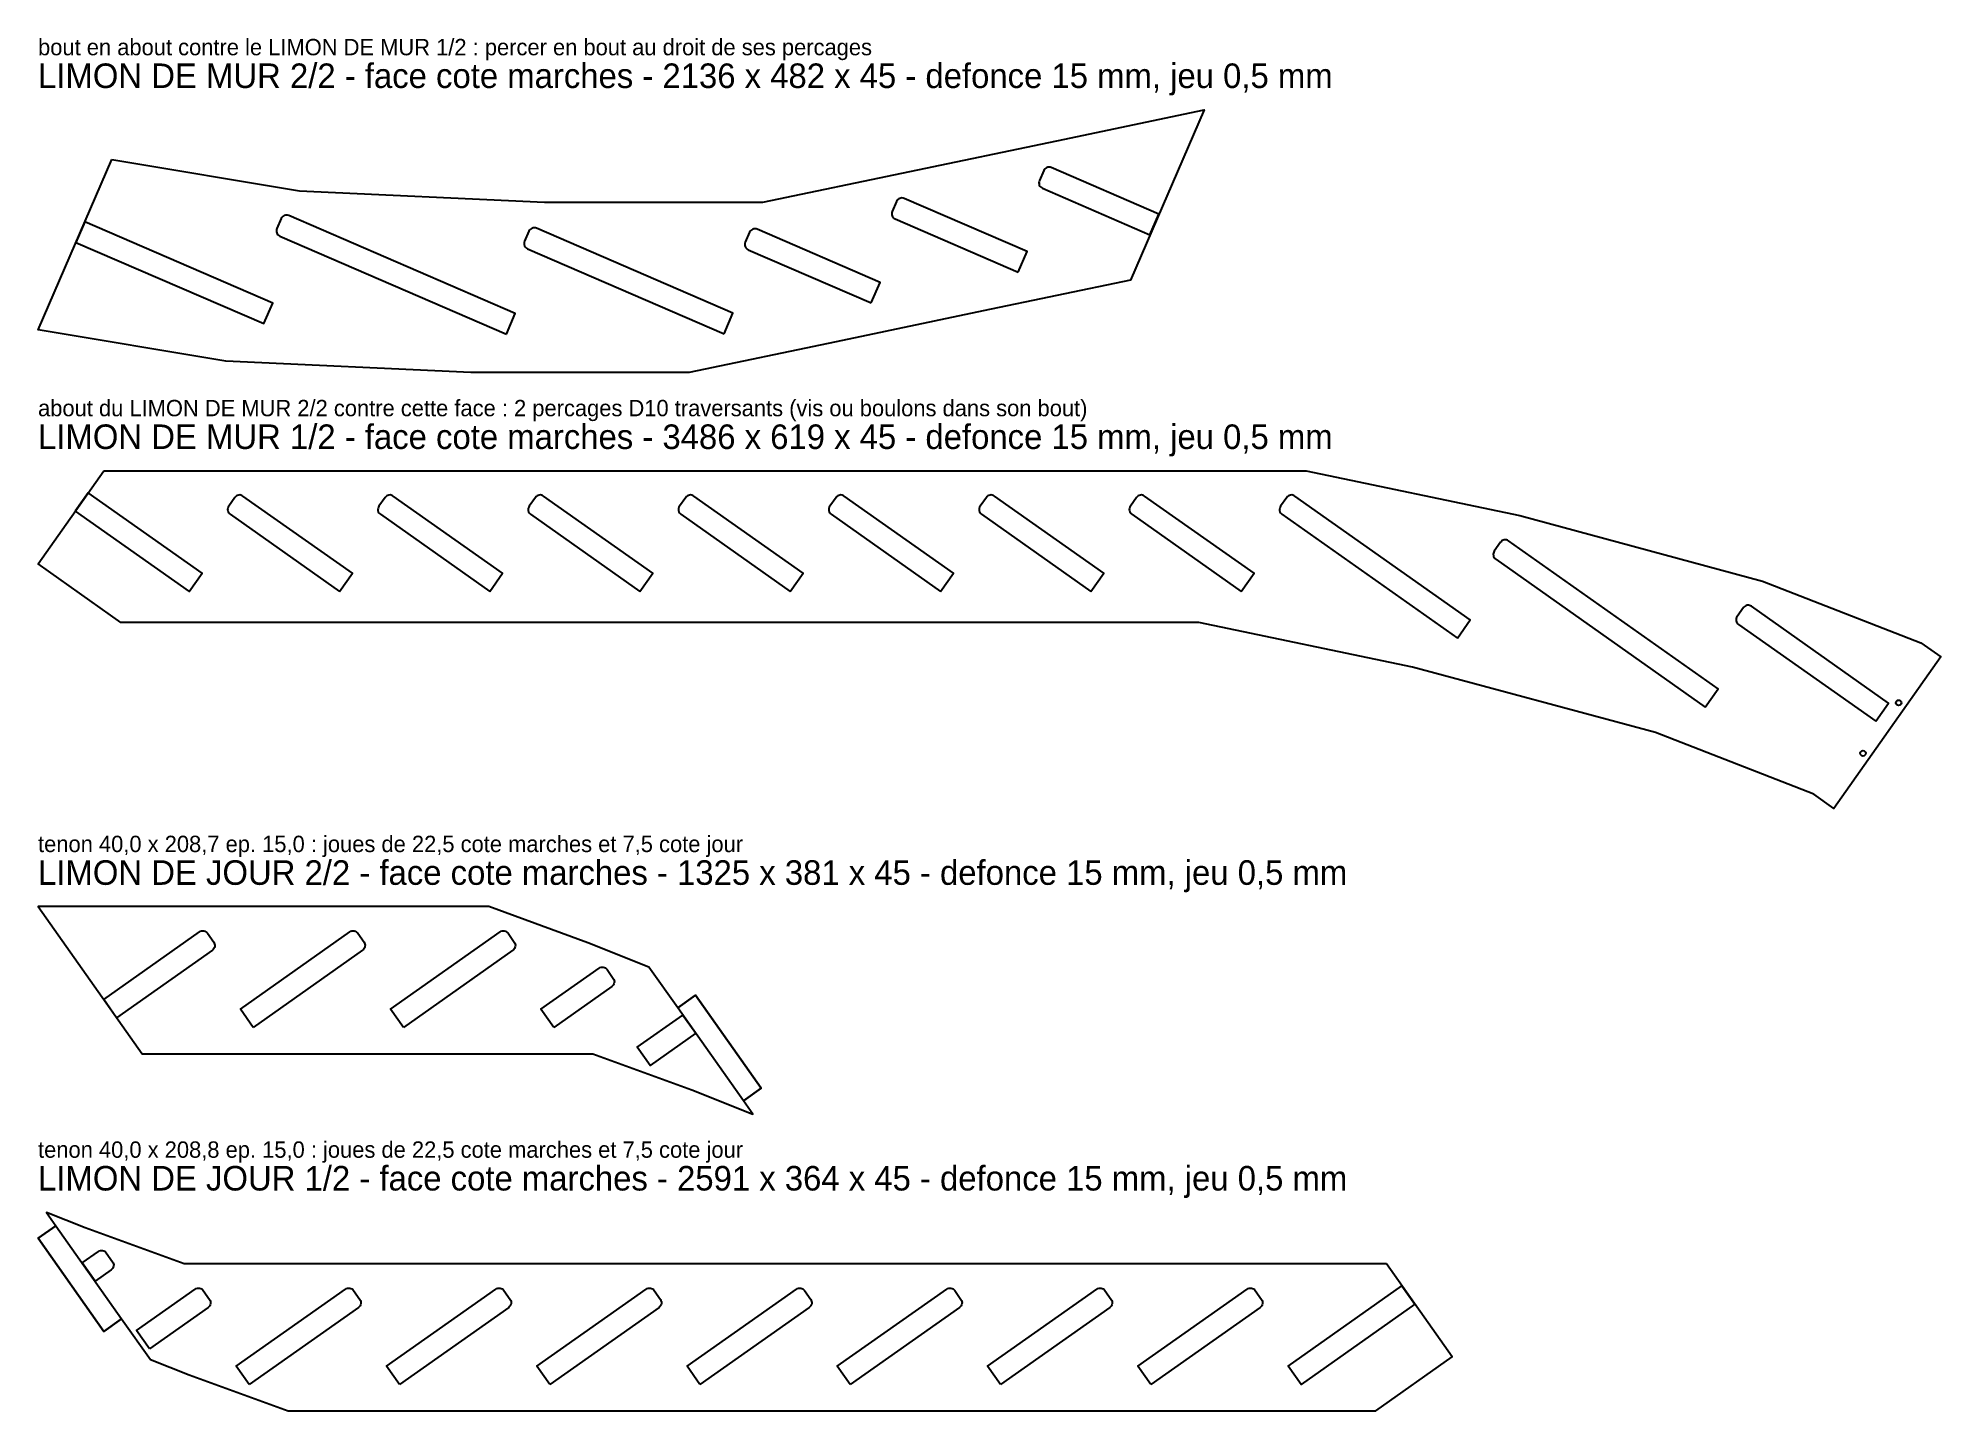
# Model space of a CAD drawing. Header units: millimetres. Extents: x 0 to 3485, y 0 to 2516.
import ezdxf

# ---------------------------------------------------------------- set-up
doc = ezdxf.new("R2010")
doc.units = ezdxf.units.MM
for name, color, linetype in [('DECOUPE', 7, 'CONTINUOUS'), ('DEFONCE', 1, 'CONTINUOUS'), ('PERCAGE', 30, 'CONTINUOUS'), ('TENON', 6, 'CONTINUOUS'), ('TEXTE', 3, 'CONTINUOUS')]:
    doc.layers.add(name, color=color, linetype=linetype)

msp = doc.modelspace()

# ---------------------------------------------------------------- linework, layer by layer
at = {"layer": 'DECOUPE'}
for points in [[(135.026, 2293.283), (478.894, 2235.932), (927.597, 2214.823), (1327.519, 2214.823), (1596.912, 2271.306), (1866.305, 2327.789), (2135.697, 2384.272), (2000.671, 2072.234), (1731.278, 2015.751), (1461.885, 1959.268), (1192.492, 1902.785), (792.571, 1902.785), (343.867, 1923.894), (0, 1981.245)], [(120.494, 1722.785), (395.745, 1722.785), (670.995, 1722.785), (946.246, 1722.785), (1221.496, 1722.785), (1496.747, 1722.785), (1771.997, 1722.785), (2047.248, 1722.785), (2322.498, 1722.785), (2713.909, 1640.718), (3158.842, 1520.839), (3448.673, 1407.778), (3485.426, 1381.813), (3289.242, 1104.123), (3252.489, 1130.089), (2962.657, 1243.15), (2517.724, 1363.029), (2126.313, 1445.095), (1851.063, 1445.095), (1575.812, 1445.095), (1300.562, 1445.095), (1025.311, 1445.095), (750.061, 1445.095), (474.81, 1445.095), (199.56, 1445.095), (151.646, 1445.095), (0, 1552.231)], [(1118.889, 813.494), (1007.085, 857.772), (825.751, 924.123), (550.501, 924.123), (275.25, 924.123), (0, 924.123), (190.415, 654.601), (465.665, 654.601), (740.916, 654.601), (1016.166, 654.601), (1197.5, 588.25), (1309.304, 543.972), (1291.994, 568.474), (1324.663, 591.554), (1204.269, 761.966), (1171.599, 738.886)], [(2469.645, 269.522), (2194.394, 269.522), (1919.144, 269.522), (1643.893, 269.522), (1368.643, 269.522), (1093.392, 269.522), (818.142, 269.522), (542.891, 269.522), (267.641, 269.522), (86.307, 335.874), (15.359, 363.972), (32.669, 339.469), (0, 316.389), (120.461, 145.882), (153.131, 168.963), (205.774, 94.449), (276.722, 66.351), (458.056, 0), (733.306, 0), (1008.557, 0), (1283.807, 0), (1559.058, 0), (1834.308, 0), (2109.559, 0), (2384.809, 0), (2450.054, 0), (2590.139, 98.969)]]:
    msp.add_lwpolyline(points, close=True, dxfattribs=at)
at = {"layer": 'DEFONCE'}
for points in [[(2036.682, 2155.453), (2052.964, 2193.081), (1855.824, 2278.388, 0.414214), (1842.017, 2272.922), (1834.075, 2254.567, 0.414214), (1839.541, 2240.76)], [(1795.281, 2086.857), (1811.563, 2124.485), (1586.431, 2221.905, 0.414214), (1572.625, 2216.439), (1564.682, 2198.084, 0.414214), (1570.148, 2184.277)], [(857.806, 1973.358), (874.089, 2010.986), (459.122, 2190.552, 0.414214), (445.316, 2185.085), (437.373, 2166.73, 0.414214), (442.84, 2152.924)], [(1256.495, 1973.891), (1272.778, 2011.519), (912.951, 2167.225, 0.414214), (899.144, 2161.759), (891.201, 2143.403, 0.414214), (896.668, 2129.597)], [(1525.888, 2030.374), (1542.17, 2068.002), (1317.038, 2165.422, 0.414214), (1303.232, 2159.956), (1295.289, 2141.601, 0.414214), (1300.756, 2127.794)], [(552.042, 1501.555), (575.7, 1535.041), (375.35, 1676.586, 0.414214), (360.715, 1674.069), (349.175, 1657.734, 0.414214), (351.692, 1643.1)], [(827.293, 1501.555), (850.95, 1535.041), (650.6, 1676.586, 0.414214), (635.966, 1674.069), (624.426, 1657.734, 0.414214), (626.943, 1643.1)], [(1102.543, 1501.555), (1126.201, 1535.041), (925.851, 1676.586, 0.414214), (911.216, 1674.069), (899.676, 1657.734, 0.414214), (902.193, 1643.1)], [(1377.794, 1501.555), (1401.451, 1535.041), (1201.101, 1676.586, 0.414214), (1186.467, 1674.069), (1174.927, 1657.734, 0.414214), (1177.444, 1643.1)], [(1653.044, 1501.555), (1676.702, 1535.041), (1476.352, 1676.586, 0.414214), (1461.717, 1674.069), (1450.177, 1657.734, 0.414214), (1452.694, 1643.1)], [(1928.295, 1501.555), (1951.952, 1535.041), (1751.602, 1676.586, 0.414214), (1736.968, 1674.069), (1725.428, 1657.734, 0.414214), (1727.945, 1643.1)], [(2203.545, 1501.555), (2227.203, 1535.041), (2026.853, 1676.586, 0.414214), (2012.218, 1674.069), (2000.678, 1657.734, 0.414214), (2003.195, 1643.1)], [(2599.761, 1416.094), (2623.418, 1449.58), (2302.103, 1676.586, 0.414214), (2287.469, 1674.069), (2275.929, 1657.734, 0.414214), (2278.446, 1643.1)], [(3053.595, 1289.927), (3077.252, 1323.413), (2693.514, 1594.52, 0.414214), (2678.88, 1592.003), (2667.34, 1575.668, 0.414214), (2669.857, 1561.034)], [(3365.897, 1263.75), (3389.554, 1297.236), (3138.447, 1474.641, 0.414214), (3123.813, 1472.124), (3112.273, 1455.789, 0.414214), (3114.79, 1441.155)], [(143.863, 720.492), (120.206, 753.978), (295.645, 877.925, -0.414214), (310.28, 875.408), (321.82, 859.073, -0.414214), (319.303, 844.439)], [(394.203, 702.893), (370.546, 736.379), (570.896, 877.925, -0.414214), (585.53, 875.408), (597.071, 859.073, -0.414214), (594.553, 844.439)], [(669.454, 702.893), (645.796, 736.379), (846.146, 877.925, -0.414214), (860.781, 875.408), (872.321, 859.073, -0.414214), (869.804, 844.439)], [(944.704, 702.893), (921.047, 736.379), (1027.48, 811.573, -0.414214), (1042.114, 809.056), (1053.655, 792.722, -0.414214), (1051.138, 778.087)], [(104.442, 237.879), (80.785, 271.365), (110.41, 292.294, -0.414214), (125.044, 289.777), (136.584, 273.443, -0.414214), (134.067, 258.808)], [(204.163, 113.868), (180.505, 147.355), (288.036, 223.324, -0.414214), (302.67, 220.807), (314.211, 204.472, -0.414214), (311.693, 189.838)], [(386.594, 48.292), (362.936, 81.778), (563.286, 223.324, -0.414214), (577.921, 220.807), (589.461, 204.472, -0.414214), (586.944, 189.838)], [(661.844, 48.292), (638.187, 81.778), (838.537, 223.324, -0.414214), (853.171, 220.807), (864.712, 204.472, -0.414214), (862.194, 189.838)], [(937.095, 48.292), (913.437, 81.778), (1113.787, 223.324, -0.414214), (1128.422, 220.807), (1139.962, 204.472, -0.414214), (1137.445, 189.838)], [(1212.345, 48.292), (1188.688, 81.778), (1389.038, 223.324, -0.414214), (1403.672, 220.807), (1415.213, 204.472, -0.414214), (1412.695, 189.838)], [(1487.596, 48.292), (1463.938, 81.778), (1664.288, 223.324, -0.414214), (1678.923, 220.807), (1690.463, 204.472, -0.414214), (1687.946, 189.838)], [(1762.846, 48.292), (1739.189, 81.778), (1939.539, 223.324, -0.414214), (1954.173, 220.807), (1965.714, 204.472, -0.414214), (1963.196, 189.838)], [(2038.097, 48.292), (2014.439, 81.778), (2214.789, 223.324, -0.414214), (2229.424, 220.807), (2240.964, 204.472, -0.414214), (2238.447, 189.838)]]:
    msp.add_lwpolyline(points, format="xyb", close=True, dxfattribs=at)
for points in [[(69.342, 2141.489), (413.554, 1992.541), (429.836, 2030.169), (85.624, 2179.118)], [(68.274, 1648.87), (276.792, 1501.555), (300.449, 1535.041), (91.932, 1682.356)], [(1204.661, 692.088), (1121.233, 633.148), (1097.576, 666.634), (1181.003, 725.574)], [(2521.865, 195.608), (2313.347, 48.292), (2289.69, 81.778), (2498.207, 229.094)]]:
    msp.add_lwpolyline(points, close=True, dxfattribs=at)
at = {"layer": 'PERCAGE'}
for centre in [(3407.985, 1297.761), (3342.59, 1205.197)]:
    msp.add_circle(centre, 5, dxfattribs=at)
at = {"layer": 'TENON'}
for points in [[(1324.663, 591.554), (1291.994, 568.474), (1171.599, 738.886), (1204.269, 761.966)], [(153.131, 168.963), (120.461, 145.882), (0, 316.389), (32.669, 339.469)]]:
    msp.add_lwpolyline(points, close=True, dxfattribs=at)

# ---------------------------------------------------------------- texts
at = {"layer": 'TEXTE'}
for s, height, p in [('bout en about contre le LIMON DE MUR 1/2 : percer en bout au droit de ses percages', 30, (0, 2484.272)), ('LIMON DE MUR 2/2 - face cote marches - 2136 x 482 x 45 - defonce 15 mm, jeu 0,5 mm', 45, (0, 2424.272)), ('about du LIMON DE MUR 2/2 contre cette face : 2 percages D10 traversants (vis ou boulons dans son bout)', 30, (0, 1822.785)), ('LIMON DE MUR 1/2 - face cote marches - 3486 x 619 x 45 - defonce 15 mm, jeu 0,5 mm', 45, (0, 1762.785)), ('tenon 40,0 x 208,7 ep. 15,0 : joues de 22,5 cote marches et 7,5 cote jour', 30, (0, 1024.123)), ('LIMON DE JOUR 2/2 - face cote marches - 1325 x 381 x 45 - defonce 15 mm, jeu 0,5 mm', 45, (0, 964.123)), ('tenon 40,0 x 208,8 ep. 15,0 : joues de 22,5 cote marches et 7,5 cote jour', 30, (0, 463.972)), ('LIMON DE JOUR 1/2 - face cote marches - 2591 x 364 x 45 - defonce 15 mm, jeu 0,5 mm', 45, (0, 403.972))]:
    msp.add_text(s, height=height, dxfattribs=at).set_placement(p)

doc.saveas('drawing.dxf')
